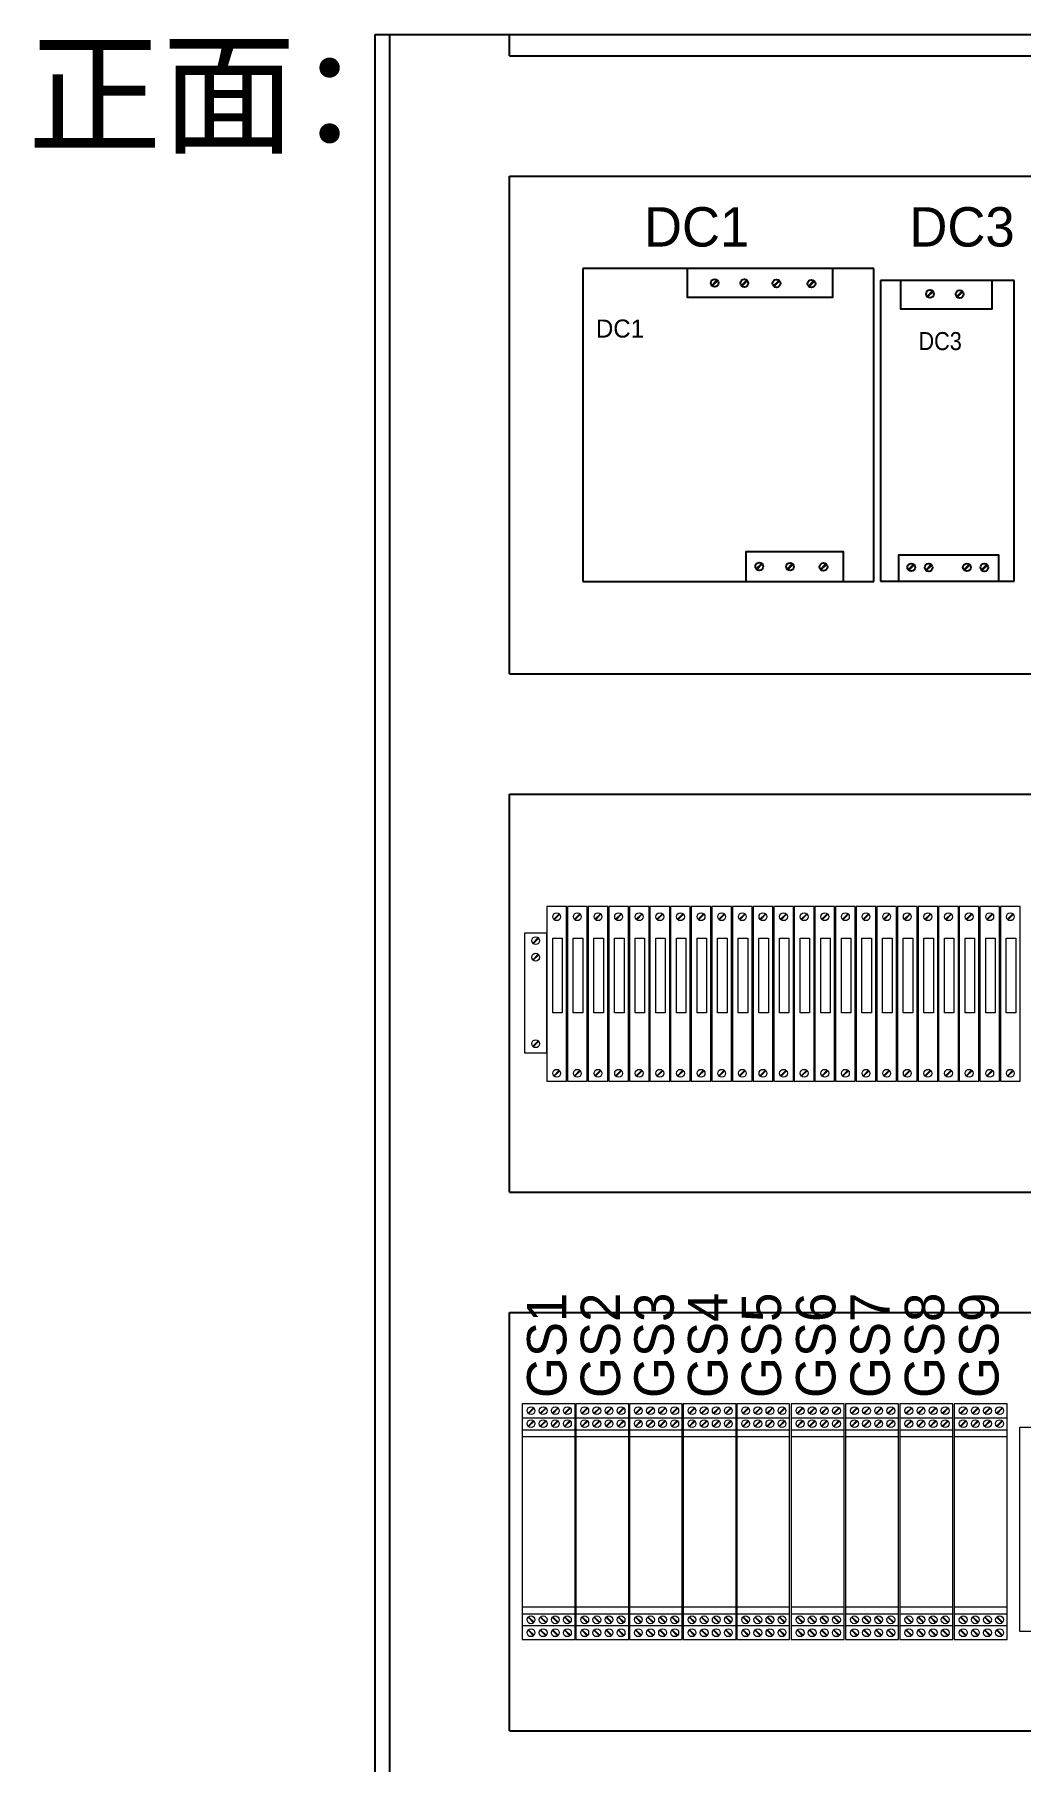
# Model space of a CAD drawing. Header units: millimetres. Extents: x 32626 to 72822, y 60047 to 123188.
# Drawn here: x 52111 to 52521, y 61824 to 62541 of the extents above; entities that cross this region are included whole.
import ezdxf

# ---------------------------------------------------------------- set-up
doc = ezdxf.new("R2010")
doc.units = ezdxf.units.MM
doc.header["$LTSCALE"] = 10
doc.layers.add('1轮廓实线层', color=7, linetype='Continuous')
doc.layers.add('6文字层', color=3, linetype='Continuous')
doc.styles.add('样式 1', font='SIMYOU.TTF', dxfattribs={"width": 0.9, "height": 12})

msp = doc.modelspace()

# ---------------------------------------------------------------- linework, layer by layer
for p, q in [((52308.34, 62532.44), (52896.84, 62532.44)), ((52308.34, 62482.44), (52896.84, 62482.44)), ((52308.34, 62275.7), (52896.84, 62275.7)), ((52308.34, 62225.7), (52896.84, 62225.7)), ((52308.34, 62060.3), (52896.84, 62060.3)), ((52308.34, 62010.3), (52896.84, 62010.3)), ((52308.34, 61836.43), (52896.84, 61836.43))]:
    msp.add_line(p, q)
at = {"layer": '1轮廓实线层'}
for p, q in [((52252.4, 62541.26), (52952.4, 62541.26)), ((52252.4, 60641.26), (52252.4, 62541.26)), ((52258.34, 62541.26), (52258.34, 60641.26)), ((52308.34, 62532.44), (52308.34, 62541.26)), ((52308.34, 62275.7), (52308.34, 62482.44)), ((52459.77, 62444.07), (52338.77, 62444.07)), ((52338.77, 62444.07), (52338.77, 62314.07)), ((52392.34, 62437.01), (52394.63, 62439.3)), ((52392.54, 62436.8), (52394.84, 62439.1)), ((52404.64, 62436.9), (52406.94, 62439.2)), ((52404.84, 62436.7), (52407.14, 62439)), ((52418.02, 62436.8), (52420.32, 62439.1)), ((52418.22, 62436.6), (52420.52, 62438.9)), ((52432.54, 62436.7), (52434.84, 62439)), ((52432.75, 62436.5), (52435.04, 62438.8)), ((52459.77, 62314.07), (52459.77, 62444.07)), ((52518.03, 62439.11), (52462.53, 62439.11)), ((52462.53, 62439.11), (52462.53, 62314.11)), ((52518.03, 62314.11), (52518.03, 62439.11)), ((52481.83, 62432.45), (52484.13, 62434.75)), ((52482.04, 62432.25), (52484.33, 62434.55)), ((52494.14, 62432.35), (52496.44, 62434.65)), ((52494.34, 62432.15), (52496.64, 62434.45)), ((52410.85, 62319.23), (52413.15, 62321.52)), ((52411.06, 62319.02), (52413.35, 62321.32)), ((52423.64, 62319.12), (52425.94, 62321.42)), ((52423.85, 62318.92), (52426.14, 62321.22)), ((52437.52, 62319.02), (52439.81, 62321.32)), ((52437.72, 62318.82), (52440.02, 62321.12)), ((52474.02, 62318.85), (52476.32, 62321.15)), ((52474.23, 62318.65), (52476.52, 62320.95)), ((52481.27, 62318.75), (52483.57, 62321.05)), ((52481.47, 62318.55), (52483.77, 62320.85)), ((52497.15, 62318.85), (52499.45, 62321.15)), ((52497.35, 62318.65), (52499.65, 62320.95)), ((52504.39, 62318.75), (52506.69, 62321.05)), ((52504.59, 62318.55), (52506.89, 62320.85)), ((52338.77, 62314.07), (52459.77, 62314.07)), ((52462.53, 62314.11), (52518.03, 62314.11)), ((52308.34, 62060.3), (52308.34, 62225.7)), ((52308.34, 61836.43), (52308.34, 62010.3))]:
    msp.add_line(p, q, dxfattribs=at)
at = {"layer": '1轮廓实线层', "lineweight": 13}
for p, q in [((52332.01, 62178.94), (52323.81, 62178.94)), ((52323.81, 62178.94), (52323.81, 62106.44)), ((52326.67, 62173.68), (52328.96, 62175.97)), ((52326.87, 62173.47), (52329.16, 62175.77)), ((52332.01, 62106.44), (52332.01, 62178.94)), ((52340.59, 62178.94), (52332.39, 62178.94)), ((52332.39, 62178.94), (52332.39, 62106.44)), ((52335.24, 62173.68), (52337.53, 62175.97)), ((52335.44, 62173.47), (52337.74, 62175.77)), ((52340.59, 62106.44), (52340.59, 62178.94)), ((52349.16, 62178.94), (52340.96, 62178.94)), ((52340.96, 62178.94), (52340.96, 62106.44)), ((52343.81, 62173.68), (52346.1, 62175.97)), ((52344.01, 62173.47), (52346.31, 62175.77)), ((52349.16, 62106.44), (52349.16, 62178.94)), ((52357.73, 62178.94), (52349.53, 62178.94)), ((52349.53, 62178.94), (52349.53, 62106.44)), ((52352.38, 62173.68), (52354.67, 62175.97)), ((52352.58, 62173.47), (52354.88, 62175.77)), ((52357.73, 62106.44), (52357.73, 62178.94)), ((52366.3, 62178.94), (52358.1, 62178.94)), ((52358.1, 62178.94), (52358.1, 62106.44)), ((52360.95, 62173.68), (52363.25, 62175.97)), ((52361.15, 62173.47), (52363.45, 62175.77)), ((52366.3, 62106.44), (52366.3, 62178.94)), ((52374.87, 62178.94), (52366.67, 62178.94)), ((52366.67, 62178.94), (52366.67, 62106.44)), ((52369.52, 62173.68), (52371.82, 62175.97)), ((52369.72, 62173.47), (52372.02, 62175.77)), ((52374.87, 62106.44), (52374.87, 62178.94)), ((52383.44, 62178.94), (52375.24, 62178.94)), ((52375.24, 62178.94), (52375.24, 62106.44)), ((52378.09, 62173.68), (52380.39, 62175.97)), ((52378.29, 62173.47), (52380.59, 62175.77)), ((52383.44, 62106.44), (52383.44, 62178.94)), ((52392.01, 62178.94), (52383.81, 62178.94)), ((52383.81, 62178.94), (52383.81, 62106.44)), ((52386.66, 62173.68), (52388.96, 62175.97)), ((52386.86, 62173.47), (52389.16, 62175.77)), ((52392.01, 62106.44), (52392.01, 62178.94)), ((52400.58, 62178.94), (52392.38, 62178.94)), ((52392.38, 62178.94), (52392.38, 62106.44)), ((52395.23, 62173.68), (52397.53, 62175.97)), ((52395.43, 62173.47), (52397.73, 62175.77)), ((52400.58, 62106.44), (52400.58, 62178.94)), ((52409.15, 62178.94), (52400.95, 62178.94)), ((52400.95, 62178.94), (52400.95, 62106.44)), ((52403.8, 62173.68), (52406.1, 62175.97)), ((52404, 62173.47), (52406.3, 62175.77)), ((52409.15, 62106.44), (52409.15, 62178.94)), ((52417.72, 62178.94), (52409.52, 62178.94)), ((52409.52, 62178.94), (52409.52, 62106.44)), ((52412.37, 62173.68), (52414.67, 62175.97)), ((52412.57, 62173.47), (52414.87, 62175.77)), ((52417.72, 62106.44), (52417.72, 62178.94)), ((52426.29, 62178.94), (52418.09, 62178.94)), ((52418.09, 62178.94), (52418.09, 62106.44)), ((52420.94, 62173.68), (52423.24, 62175.97)), ((52421.14, 62173.47), (52423.44, 62175.77)), ((52426.29, 62106.44), (52426.29, 62178.94)), ((52434.86, 62178.94), (52426.66, 62178.94)), ((52426.66, 62178.94), (52426.66, 62106.44)), ((52429.51, 62173.68), (52431.81, 62175.97)), ((52429.71, 62173.47), (52432.01, 62175.77)), ((52434.86, 62106.44), (52434.86, 62178.94)), ((52443.43, 62178.94), (52435.23, 62178.94)), ((52435.23, 62178.94), (52435.23, 62106.44)), ((52438.08, 62173.68), (52440.38, 62175.97)), ((52438.28, 62173.47), (52440.58, 62175.77)), ((52443.43, 62106.44), (52443.43, 62178.94)), ((52452, 62178.94), (52443.8, 62178.94)), ((52443.8, 62178.94), (52443.8, 62106.44)), ((52446.65, 62173.68), (52448.95, 62175.97)), ((52446.85, 62173.47), (52449.15, 62175.77)), ((52452, 62106.44), (52452, 62178.94)), ((52460.57, 62178.94), (52452.37, 62178.94)), ((52452.37, 62178.94), (52452.37, 62106.44)), ((52455.22, 62173.68), (52457.52, 62175.97)), ((52455.42, 62173.47), (52457.72, 62175.77)), ((52460.57, 62106.44), (52460.57, 62178.94)), ((52469.14, 62178.94), (52460.94, 62178.94)), ((52460.94, 62178.94), (52460.94, 62106.44)), ((52463.79, 62173.68), (52466.09, 62175.97)), ((52463.99, 62173.47), (52466.29, 62175.77)), ((52469.14, 62106.44), (52469.14, 62178.94)), ((52477.71, 62178.94), (52469.51, 62178.94)), ((52469.51, 62178.94), (52469.51, 62106.44)), ((52472.36, 62173.68), (52474.66, 62175.97)), ((52472.56, 62173.47), (52474.86, 62175.77)), ((52477.71, 62106.44), (52477.71, 62178.94)), ((52486.28, 62178.94), (52478.08, 62178.94)), ((52478.08, 62178.94), (52478.08, 62106.44)), ((52480.93, 62173.68), (52483.23, 62175.97)), ((52481.13, 62173.47), (52483.43, 62175.77)), ((52486.28, 62106.44), (52486.28, 62178.94)), ((52494.85, 62178.94), (52486.65, 62178.94)), ((52486.65, 62178.94), (52486.65, 62106.44)), ((52489.5, 62173.68), (52491.8, 62175.97)), ((52489.71, 62173.47), (52492, 62175.77)), ((52494.85, 62106.44), (52494.85, 62178.94)), ((52503.42, 62178.94), (52495.22, 62178.94)), ((52495.22, 62178.94), (52495.22, 62106.44)), ((52498.07, 62173.68), (52500.37, 62175.97)), ((52498.28, 62173.47), (52500.57, 62175.77)), ((52503.42, 62106.44), (52503.42, 62178.94)), ((52511.99, 62178.94), (52503.79, 62178.94)), ((52503.79, 62178.94), (52503.79, 62106.44)), ((52506.64, 62173.68), (52508.94, 62175.97)), ((52506.85, 62173.47), (52509.14, 62175.77)), ((52511.99, 62106.44), (52511.99, 62178.94)), ((52520.56, 62178.94), (52512.36, 62178.94)), ((52512.36, 62178.94), (52512.36, 62106.44)), ((52515.21, 62173.68), (52517.51, 62175.97)), ((52515.42, 62173.47), (52517.71, 62175.77)), ((52520.56, 62106.44), (52520.56, 62178.94)), ((52314.68, 62168), (52323.68, 62168)), ((52314.68, 62118), (52314.68, 62168)), ((52317.93, 62163.73), (52320.23, 62166.03)), ((52318.13, 62163.53), (52320.43, 62165.83)), ((52323.68, 62168), (52323.68, 62118)), ((52317.93, 62156.86), (52320.23, 62159.16)), ((52318.13, 62156.66), (52320.43, 62158.96)), ((52317.93, 62120.91), (52320.23, 62123.21)), ((52318.13, 62120.71), (52320.43, 62123.01)), ((52323.68, 62118), (52314.68, 62118)), ((52326.67, 62108.63), (52328.96, 62110.93)), ((52326.87, 62108.43), (52329.16, 62110.73)), ((52335.24, 62108.63), (52337.53, 62110.93)), ((52335.44, 62108.43), (52337.74, 62110.73)), ((52343.81, 62108.63), (52346.1, 62110.93)), ((52344.01, 62108.43), (52346.31, 62110.73)), ((52352.38, 62108.63), (52354.67, 62110.93)), ((52352.58, 62108.43), (52354.88, 62110.73)), ((52360.95, 62108.63), (52363.25, 62110.93)), ((52361.15, 62108.43), (52363.45, 62110.73)), ((52369.52, 62108.63), (52371.82, 62110.93)), ((52369.72, 62108.43), (52372.02, 62110.73)), ((52378.09, 62108.63), (52380.39, 62110.93)), ((52378.29, 62108.43), (52380.59, 62110.73)), ((52386.66, 62108.63), (52388.96, 62110.93)), ((52386.86, 62108.43), (52389.16, 62110.73)), ((52395.23, 62108.63), (52397.53, 62110.93)), ((52395.43, 62108.43), (52397.73, 62110.73)), ((52403.8, 62108.63), (52406.1, 62110.93)), ((52404, 62108.43), (52406.3, 62110.73)), ((52412.37, 62108.63), (52414.67, 62110.93)), ((52412.57, 62108.43), (52414.87, 62110.73)), ((52420.94, 62108.63), (52423.24, 62110.93)), ((52421.14, 62108.43), (52423.44, 62110.73)), ((52429.51, 62108.63), (52431.81, 62110.93)), ((52429.71, 62108.43), (52432.01, 62110.73)), ((52438.08, 62108.63), (52440.38, 62110.93)), ((52438.28, 62108.43), (52440.58, 62110.73)), ((52446.65, 62108.63), (52448.95, 62110.93)), ((52446.85, 62108.43), (52449.15, 62110.73)), ((52455.22, 62108.63), (52457.52, 62110.93)), ((52455.42, 62108.43), (52457.72, 62110.73)), ((52463.79, 62108.63), (52466.09, 62110.93)), ((52463.99, 62108.43), (52466.29, 62110.73)), ((52472.36, 62108.63), (52474.66, 62110.93)), ((52472.56, 62108.43), (52474.86, 62110.73)), ((52480.93, 62108.63), (52483.23, 62110.93)), ((52481.13, 62108.43), (52483.43, 62110.73)), ((52489.5, 62108.63), (52491.8, 62110.93)), ((52489.71, 62108.43), (52492, 62110.73)), ((52498.07, 62108.63), (52500.37, 62110.93)), ((52498.28, 62108.43), (52500.57, 62110.73)), ((52506.64, 62108.63), (52508.94, 62110.93)), ((52506.85, 62108.43), (52509.14, 62110.73)), ((52515.21, 62108.63), (52517.51, 62110.93)), ((52515.42, 62108.43), (52517.71, 62110.73)), ((52323.81, 62106.44), (52332.01, 62106.44)), ((52332.39, 62106.44), (52340.59, 62106.44)), ((52340.96, 62106.44), (52349.16, 62106.44)), ((52349.53, 62106.44), (52357.73, 62106.44)), ((52358.1, 62106.44), (52366.3, 62106.44)), ((52366.67, 62106.44), (52374.87, 62106.44)), ((52375.24, 62106.44), (52383.44, 62106.44)), ((52383.81, 62106.44), (52392.01, 62106.44)), ((52392.38, 62106.44), (52400.58, 62106.44)), ((52400.95, 62106.44), (52409.15, 62106.44)), ((52409.52, 62106.44), (52417.72, 62106.44)), ((52418.09, 62106.44), (52426.29, 62106.44)), ((52426.66, 62106.44), (52434.86, 62106.44)), ((52435.23, 62106.44), (52443.43, 62106.44)), ((52443.8, 62106.44), (52452, 62106.44)), ((52452.37, 62106.44), (52460.57, 62106.44)), ((52460.94, 62106.44), (52469.14, 62106.44)), ((52469.51, 62106.44), (52477.71, 62106.44)), ((52478.08, 62106.44), (52486.28, 62106.44)), ((52486.65, 62106.44), (52494.85, 62106.44)), ((52495.22, 62106.44), (52503.42, 62106.44)), ((52503.79, 62106.44), (52511.99, 62106.44)), ((52512.36, 62106.44), (52520.56, 62106.44)), ((52335.52, 61972.36), (52313.52, 61972.36)), ((52313.52, 61972.36), (52313.52, 61874.36)), ((52335.52, 61874.36), (52335.52, 61972.36)), ((52357.82, 61972.36), (52335.82, 61972.36)), ((52335.82, 61972.36), (52335.82, 61874.36)), ((52357.82, 61874.36), (52357.82, 61972.36)), ((52380.12, 61972.36), (52358.12, 61972.36)), ((52358.12, 61972.36), (52358.12, 61874.36)), ((52380.12, 61874.36), (52380.12, 61972.36)), ((52402.43, 61972.36), (52380.43, 61972.36)), ((52380.43, 61972.36), (52380.43, 61874.36)), ((52402.43, 61874.36), (52402.43, 61972.36)), ((52424.73, 61972.36), (52402.73, 61972.36)), ((52402.73, 61972.36), (52402.73, 61874.36)), ((52424.73, 61874.36), (52424.73, 61972.36)), ((52447.33, 61972.36), (52425.33, 61972.36)), ((52425.33, 61972.36), (52425.33, 61874.36)), ((52447.33, 61874.36), (52447.33, 61972.36)), ((52469.94, 61972.36), (52447.94, 61972.36)), ((52447.94, 61972.36), (52447.94, 61874.36)), ((52469.94, 61874.36), (52469.94, 61972.36)), ((52492.54, 61972.36), (52470.54, 61972.36)), ((52470.54, 61972.36), (52470.54, 61874.36)), ((52492.54, 61874.36), (52492.54, 61972.36)), ((52515.15, 61972.36), (52493.15, 61972.36)), ((52493.15, 61972.36), (52493.15, 61874.36)), ((52515.15, 61874.36), (52515.15, 61972.36)), ((52313.52, 61966.55), (52335.52, 61966.55)), ((52315.99, 61968.44), (52318.29, 61970.74)), ((52315.99, 61963.07), (52318.29, 61965.37)), ((52316.19, 61968.24), (52318.49, 61970.54)), ((52316.19, 61962.87), (52318.49, 61965.17)), ((52321.03, 61968.44), (52323.33, 61970.74)), ((52321.03, 61963.07), (52323.33, 61965.37)), ((52321.23, 61968.24), (52323.53, 61970.54)), ((52321.23, 61962.87), (52323.53, 61965.17)), ((52326.07, 61968.44), (52328.37, 61970.74)), ((52326.07, 61963.07), (52328.37, 61965.37)), ((52326.27, 61968.24), (52328.57, 61970.54)), ((52326.27, 61962.87), (52328.57, 61965.17)), ((52331.11, 61968.44), (52333.4, 61970.74)), ((52331.11, 61963.07), (52333.4, 61965.37)), ((52331.31, 61968.24), (52333.61, 61970.54)), ((52331.31, 61962.87), (52333.61, 61965.17)), ((52335.82, 61966.55), (52357.82, 61966.55)), ((52338.3, 61968.44), (52340.59, 61970.74)), ((52338.3, 61963.07), (52340.59, 61965.37)), ((52338.5, 61968.24), (52340.8, 61970.54)), ((52338.5, 61962.87), (52340.8, 61965.17)), ((52343.33, 61968.44), (52345.63, 61970.74)), ((52343.33, 61963.07), (52345.63, 61965.37)), ((52343.53, 61968.24), (52345.83, 61970.54)), ((52343.53, 61962.87), (52345.83, 61965.17)), ((52348.37, 61968.44), (52350.67, 61970.74)), ((52348.37, 61963.07), (52350.67, 61965.37)), ((52348.57, 61968.24), (52350.87, 61970.54)), ((52348.57, 61962.87), (52350.87, 61965.17)), ((52353.41, 61968.44), (52355.71, 61970.74)), ((52353.41, 61963.07), (52355.71, 61965.37)), ((52353.61, 61968.24), (52355.91, 61970.54)), ((52353.61, 61962.87), (52355.91, 61965.17)), ((52358.12, 61966.55), (52380.12, 61966.55)), ((52360.6, 61968.44), (52362.9, 61970.74)), ((52360.6, 61963.07), (52362.9, 61965.37)), ((52360.8, 61968.24), (52363.1, 61970.54)), ((52360.8, 61962.87), (52363.1, 61965.17)), ((52365.64, 61968.44), (52367.93, 61970.74)), ((52365.64, 61963.07), (52367.93, 61965.37)), ((52365.84, 61968.24), (52368.14, 61970.54)), ((52365.84, 61962.87), (52368.14, 61965.17)), ((52370.67, 61968.44), (52372.97, 61970.74)), ((52370.67, 61963.07), (52372.97, 61965.37)), ((52370.87, 61968.24), (52373.17, 61970.54)), ((52370.87, 61962.87), (52373.17, 61965.17)), ((52375.71, 61968.44), (52378.01, 61970.74)), ((52375.71, 61963.07), (52378.01, 61965.37)), ((52375.91, 61968.24), (52378.21, 61970.54)), ((52375.91, 61962.87), (52378.21, 61965.17)), ((52380.43, 61966.55), (52402.43, 61966.55)), ((52382.9, 61968.44), (52385.2, 61970.74)), ((52382.9, 61963.07), (52385.2, 61965.37)), ((52383.1, 61968.24), (52385.4, 61970.54)), ((52383.1, 61962.87), (52385.4, 61965.17)), ((52387.94, 61968.44), (52390.24, 61970.74)), ((52387.94, 61963.07), (52390.24, 61965.37)), ((52388.14, 61968.24), (52390.44, 61970.54)), ((52388.14, 61962.87), (52390.44, 61965.17)), ((52392.98, 61968.44), (52395.27, 61970.74)), ((52392.98, 61963.07), (52395.27, 61965.37)), ((52393.18, 61968.24), (52395.47, 61970.54)), ((52393.18, 61962.87), (52395.47, 61965.17)), ((52398.01, 61968.44), (52400.31, 61970.74)), ((52398.01, 61963.07), (52400.31, 61965.37)), ((52398.21, 61968.24), (52400.51, 61970.54)), ((52398.21, 61962.87), (52400.51, 61965.17)), ((52402.73, 61966.55), (52424.73, 61966.55)), ((52405.2, 61968.44), (52407.5, 61970.74)), ((52405.2, 61963.07), (52407.5, 61965.37)), ((52405.4, 61968.24), (52407.7, 61970.54)), ((52405.4, 61962.87), (52407.7, 61965.17)), ((52410.24, 61968.44), (52412.54, 61970.74)), ((52410.24, 61963.07), (52412.54, 61965.37)), ((52410.44, 61968.24), (52412.74, 61970.54)), ((52410.44, 61962.87), (52412.74, 61965.17)), ((52415.28, 61968.44), (52417.58, 61970.74)), ((52415.28, 61963.07), (52417.58, 61965.37)), ((52415.48, 61968.24), (52417.78, 61970.54)), ((52415.48, 61962.87), (52417.78, 61965.17)), ((52420.31, 61968.44), (52422.61, 61970.74)), ((52420.31, 61963.07), (52422.61, 61965.37)), ((52420.52, 61968.24), (52422.81, 61970.54)), ((52420.52, 61962.87), (52422.81, 61965.17)), ((52425.33, 61966.55), (52447.33, 61966.55)), ((52427.81, 61968.44), (52430.11, 61970.74)), ((52427.81, 61963.07), (52430.11, 61965.37)), ((52428.01, 61968.24), (52430.31, 61970.54)), ((52428.01, 61962.87), (52430.31, 61965.17)), ((52432.84, 61968.44), (52435.14, 61970.74)), ((52432.84, 61963.07), (52435.14, 61965.37)), ((52433.05, 61968.24), (52435.34, 61970.54)), ((52433.05, 61962.87), (52435.34, 61965.17)), ((52437.88, 61968.44), (52440.18, 61970.74)), ((52437.88, 61963.07), (52440.18, 61965.37)), ((52438.08, 61968.24), (52440.38, 61970.54)), ((52438.08, 61962.87), (52440.38, 61965.17)), ((52442.92, 61968.44), (52445.22, 61970.74)), ((52442.92, 61963.07), (52445.22, 61965.37)), ((52443.12, 61968.24), (52445.42, 61970.54)), ((52443.12, 61962.87), (52445.42, 61965.17)), ((52447.94, 61966.55), (52469.94, 61966.55)), ((52450.41, 61968.44), (52452.71, 61970.74)), ((52450.41, 61963.07), (52452.71, 61965.37)), ((52450.61, 61968.24), (52452.91, 61970.54)), ((52450.61, 61962.87), (52452.91, 61965.17)), ((52455.45, 61968.44), (52457.75, 61970.74)), ((52455.45, 61963.07), (52457.75, 61965.37)), ((52455.65, 61968.24), (52457.95, 61970.54)), ((52455.65, 61962.87), (52457.95, 61965.17)), ((52460.49, 61968.44), (52462.79, 61970.74)), ((52460.49, 61963.07), (52462.79, 61965.37)), ((52460.69, 61968.24), (52462.99, 61970.54)), ((52460.69, 61962.87), (52462.99, 61965.17)), ((52465.52, 61968.44), (52467.82, 61970.74)), ((52465.52, 61963.07), (52467.82, 61965.37)), ((52465.73, 61968.24), (52468.02, 61970.54)), ((52465.73, 61962.87), (52468.02, 61965.17)), ((52470.54, 61966.55), (52492.54, 61966.55)), ((52473.02, 61968.44), (52475.32, 61970.74)), ((52473.02, 61963.07), (52475.32, 61965.37)), ((52473.22, 61968.24), (52475.52, 61970.54)), ((52473.22, 61962.87), (52475.52, 61965.17)), ((52478.05, 61968.44), (52480.35, 61970.74)), ((52478.05, 61963.07), (52480.35, 61965.37)), ((52478.26, 61968.24), (52480.55, 61970.54)), ((52478.26, 61962.87), (52480.55, 61965.17)), ((52483.09, 61968.44), (52485.39, 61970.74)), ((52483.09, 61963.07), (52485.39, 61965.37)), ((52483.29, 61968.24), (52485.59, 61970.54)), ((52483.29, 61962.87), (52485.59, 61965.17)), ((52488.13, 61968.44), (52490.43, 61970.74)), ((52488.13, 61963.07), (52490.43, 61965.37)), ((52488.33, 61968.24), (52490.63, 61970.54)), ((52488.33, 61962.87), (52490.63, 61965.17)), ((52493.15, 61966.55), (52515.15, 61966.55)), ((52495.62, 61968.44), (52497.92, 61970.74)), ((52495.62, 61963.07), (52497.92, 61965.37)), ((52495.82, 61968.24), (52498.12, 61970.54)), ((52495.82, 61962.87), (52498.12, 61965.17)), ((52500.66, 61968.44), (52502.96, 61970.74)), ((52500.66, 61963.07), (52502.96, 61965.37)), ((52500.86, 61968.24), (52503.16, 61970.54)), ((52500.86, 61962.87), (52503.16, 61965.17)), ((52505.7, 61968.44), (52507.99, 61970.74)), ((52505.7, 61963.07), (52507.99, 61965.37)), ((52505.9, 61968.24), (52508.2, 61970.54)), ((52505.9, 61962.87), (52508.2, 61965.17)), ((52510.73, 61968.44), (52513.03, 61970.74)), ((52510.73, 61963.07), (52513.03, 61965.37)), ((52510.93, 61968.24), (52513.23, 61970.54)), ((52510.93, 61962.87), (52513.23, 61965.17)), ((52313.52, 61961.6), (52335.52, 61961.6)), ((52313.52, 61958.73), (52335.52, 61958.73)), ((52335.82, 61961.6), (52357.82, 61961.6)), ((52335.82, 61958.73), (52357.82, 61958.73)), ((52358.12, 61961.6), (52380.12, 61961.6)), ((52358.12, 61958.73), (52380.12, 61958.73)), ((52380.43, 61961.6), (52402.43, 61961.6)), ((52380.43, 61958.73), (52402.43, 61958.73)), ((52402.73, 61961.6), (52424.73, 61961.6)), ((52402.73, 61958.73), (52424.73, 61958.73)), ((52425.33, 61961.6), (52447.33, 61961.6)), ((52425.33, 61958.73), (52447.33, 61958.73)), ((52447.94, 61961.6), (52469.94, 61961.6)), ((52447.94, 61958.73), (52469.94, 61958.73)), ((52470.54, 61961.6), (52492.54, 61961.6)), ((52470.54, 61958.73), (52492.54, 61958.73)), ((52493.15, 61961.6), (52515.15, 61961.6)), ((52493.15, 61958.73), (52515.15, 61958.73)), ((52520.43, 61962.7), (52566.43, 61962.7)), ((52520.43, 61927.7), (52520.43, 61962.7)), ((52520.43, 61877.7), (52520.43, 61927.7)), ((52313.52, 61888), (52335.52, 61888)), ((52335.82, 61888), (52357.82, 61888)), ((52358.12, 61888), (52380.12, 61888)), ((52380.43, 61888), (52402.43, 61888)), ((52402.73, 61888), (52424.73, 61888)), ((52425.33, 61888), (52447.33, 61888)), ((52447.94, 61888), (52469.94, 61888)), ((52470.54, 61888), (52492.54, 61888)), ((52493.15, 61888), (52515.15, 61888)), ((52313.52, 61885.13), (52335.52, 61885.13)), ((52313.52, 61880.18), (52335.52, 61880.18)), ((52315.99, 61883.66), (52318.29, 61881.36)), ((52315.99, 61878.29), (52318.29, 61875.99)), ((52316.19, 61883.86), (52318.49, 61881.56)), ((52316.19, 61878.49), (52318.49, 61876.19)), ((52321.03, 61883.66), (52323.33, 61881.36)), ((52321.03, 61878.29), (52323.33, 61875.99)), ((52321.23, 61883.86), (52323.53, 61881.56)), ((52321.23, 61878.49), (52323.53, 61876.19)), ((52326.07, 61883.66), (52328.37, 61881.36)), ((52326.07, 61878.29), (52328.37, 61875.99)), ((52326.27, 61883.86), (52328.57, 61881.56)), ((52326.27, 61878.49), (52328.57, 61876.19)), ((52331.11, 61883.66), (52333.4, 61881.36)), ((52331.11, 61878.29), (52333.4, 61875.99)), ((52331.31, 61883.86), (52333.61, 61881.56)), ((52331.31, 61878.49), (52333.61, 61876.19)), ((52335.82, 61885.13), (52357.82, 61885.13)), ((52335.82, 61880.18), (52357.82, 61880.18)), ((52338.3, 61883.66), (52340.59, 61881.36)), ((52338.3, 61878.29), (52340.59, 61875.99)), ((52338.5, 61883.86), (52340.8, 61881.56)), ((52338.5, 61878.49), (52340.8, 61876.19)), ((52343.33, 61883.66), (52345.63, 61881.36)), ((52343.33, 61878.29), (52345.63, 61875.99)), ((52343.53, 61883.86), (52345.83, 61881.56)), ((52343.53, 61878.49), (52345.83, 61876.19)), ((52348.37, 61883.66), (52350.67, 61881.36)), ((52348.37, 61878.29), (52350.67, 61875.99)), ((52348.57, 61883.86), (52350.87, 61881.56)), ((52348.57, 61878.49), (52350.87, 61876.19)), ((52353.41, 61883.66), (52355.71, 61881.36)), ((52353.41, 61878.29), (52355.71, 61875.99)), ((52353.61, 61883.86), (52355.91, 61881.56)), ((52353.61, 61878.49), (52355.91, 61876.19)), ((52358.12, 61885.13), (52380.12, 61885.13)), ((52358.12, 61880.18), (52380.12, 61880.18)), ((52360.6, 61883.66), (52362.9, 61881.36)), ((52360.6, 61878.29), (52362.9, 61875.99)), ((52360.8, 61883.86), (52363.1, 61881.56)), ((52360.8, 61878.49), (52363.1, 61876.19)), ((52365.64, 61883.66), (52367.93, 61881.36)), ((52365.64, 61878.29), (52367.93, 61875.99)), ((52365.84, 61883.86), (52368.14, 61881.56)), ((52365.84, 61878.49), (52368.14, 61876.19)), ((52370.67, 61883.66), (52372.97, 61881.36)), ((52370.67, 61878.29), (52372.97, 61875.99)), ((52370.87, 61883.86), (52373.17, 61881.56)), ((52370.87, 61878.49), (52373.17, 61876.19)), ((52375.71, 61883.66), (52378.01, 61881.36)), ((52375.71, 61878.29), (52378.01, 61875.99)), ((52375.91, 61883.86), (52378.21, 61881.56)), ((52375.91, 61878.49), (52378.21, 61876.19)), ((52380.43, 61885.13), (52402.43, 61885.13)), ((52380.43, 61880.18), (52402.43, 61880.18)), ((52382.9, 61883.66), (52385.2, 61881.36)), ((52382.9, 61878.29), (52385.2, 61875.99)), ((52383.1, 61883.86), (52385.4, 61881.56)), ((52383.1, 61878.49), (52385.4, 61876.19)), ((52387.94, 61883.66), (52390.24, 61881.36)), ((52387.94, 61878.29), (52390.24, 61875.99)), ((52388.14, 61883.86), (52390.44, 61881.56)), ((52388.14, 61878.49), (52390.44, 61876.19)), ((52392.98, 61883.66), (52395.27, 61881.36)), ((52392.98, 61878.29), (52395.27, 61875.99)), ((52393.18, 61883.86), (52395.47, 61881.56)), ((52393.18, 61878.49), (52395.47, 61876.19)), ((52398.01, 61883.66), (52400.31, 61881.36)), ((52398.01, 61878.29), (52400.31, 61875.99)), ((52398.21, 61883.86), (52400.51, 61881.56)), ((52398.21, 61878.49), (52400.51, 61876.19)), ((52402.73, 61885.13), (52424.73, 61885.13)), ((52402.73, 61880.18), (52424.73, 61880.18)), ((52405.2, 61883.66), (52407.5, 61881.36)), ((52405.2, 61878.29), (52407.5, 61875.99)), ((52405.4, 61883.86), (52407.7, 61881.56)), ((52405.4, 61878.49), (52407.7, 61876.19)), ((52410.24, 61883.66), (52412.54, 61881.36)), ((52410.24, 61878.29), (52412.54, 61875.99)), ((52410.44, 61883.86), (52412.74, 61881.56)), ((52410.44, 61878.49), (52412.74, 61876.19)), ((52415.28, 61883.66), (52417.58, 61881.36)), ((52415.28, 61878.29), (52417.58, 61875.99)), ((52415.48, 61883.86), (52417.78, 61881.56)), ((52415.48, 61878.49), (52417.78, 61876.19)), ((52420.31, 61883.66), (52422.61, 61881.36)), ((52420.31, 61878.29), (52422.61, 61875.99)), ((52420.52, 61883.86), (52422.81, 61881.56)), ((52420.52, 61878.49), (52422.81, 61876.19)), ((52425.33, 61885.13), (52447.33, 61885.13)), ((52425.33, 61880.18), (52447.33, 61880.18)), ((52427.81, 61883.66), (52430.11, 61881.36)), ((52427.81, 61878.29), (52430.11, 61875.99)), ((52428.01, 61883.86), (52430.31, 61881.56)), ((52428.01, 61878.49), (52430.31, 61876.19)), ((52432.84, 61883.66), (52435.14, 61881.36)), ((52432.84, 61878.29), (52435.14, 61875.99)), ((52433.05, 61883.86), (52435.34, 61881.56)), ((52433.05, 61878.49), (52435.34, 61876.19)), ((52437.88, 61883.66), (52440.18, 61881.36)), ((52437.88, 61878.29), (52440.18, 61875.99)), ((52438.08, 61883.86), (52440.38, 61881.56)), ((52438.08, 61878.49), (52440.38, 61876.19)), ((52442.92, 61883.66), (52445.22, 61881.36)), ((52442.92, 61878.29), (52445.22, 61875.99)), ((52443.12, 61883.86), (52445.42, 61881.56)), ((52443.12, 61878.49), (52445.42, 61876.19)), ((52447.94, 61885.13), (52469.94, 61885.13)), ((52447.94, 61880.18), (52469.94, 61880.18)), ((52450.41, 61883.66), (52452.71, 61881.36)), ((52450.41, 61878.29), (52452.71, 61875.99)), ((52450.61, 61883.86), (52452.91, 61881.56)), ((52450.61, 61878.49), (52452.91, 61876.19)), ((52455.45, 61883.66), (52457.75, 61881.36)), ((52455.45, 61878.29), (52457.75, 61875.99)), ((52455.65, 61883.86), (52457.95, 61881.56)), ((52455.65, 61878.49), (52457.95, 61876.19)), ((52460.49, 61883.66), (52462.79, 61881.36)), ((52460.49, 61878.29), (52462.79, 61875.99)), ((52460.69, 61883.86), (52462.99, 61881.56)), ((52460.69, 61878.49), (52462.99, 61876.19)), ((52465.52, 61883.66), (52467.82, 61881.36)), ((52465.52, 61878.29), (52467.82, 61875.99)), ((52465.73, 61883.86), (52468.02, 61881.56)), ((52465.73, 61878.49), (52468.02, 61876.19)), ((52470.54, 61885.13), (52492.54, 61885.13)), ((52470.54, 61880.18), (52492.54, 61880.18)), ((52473.02, 61883.66), (52475.32, 61881.36)), ((52473.02, 61878.29), (52475.32, 61875.99)), ((52473.22, 61883.86), (52475.52, 61881.56)), ((52473.22, 61878.49), (52475.52, 61876.19)), ((52478.05, 61883.66), (52480.35, 61881.36)), ((52478.05, 61878.29), (52480.35, 61875.99)), ((52478.26, 61883.86), (52480.55, 61881.56)), ((52478.26, 61878.49), (52480.55, 61876.19)), ((52483.09, 61883.66), (52485.39, 61881.36)), ((52483.09, 61878.29), (52485.39, 61875.99)), ((52483.29, 61883.86), (52485.59, 61881.56)), ((52483.29, 61878.49), (52485.59, 61876.19)), ((52488.13, 61883.66), (52490.43, 61881.36)), ((52488.13, 61878.29), (52490.43, 61875.99)), ((52488.33, 61883.86), (52490.63, 61881.56)), ((52488.33, 61878.49), (52490.63, 61876.19)), ((52493.15, 61885.13), (52515.15, 61885.13)), ((52493.15, 61880.18), (52515.15, 61880.18)), ((52495.62, 61883.66), (52497.92, 61881.36)), ((52495.62, 61878.29), (52497.92, 61875.99)), ((52495.82, 61883.86), (52498.12, 61881.56)), ((52495.82, 61878.49), (52498.12, 61876.19)), ((52500.66, 61883.66), (52502.96, 61881.36)), ((52500.66, 61878.29), (52502.96, 61875.99)), ((52500.86, 61883.86), (52503.16, 61881.56)), ((52500.86, 61878.49), (52503.16, 61876.19)), ((52505.7, 61883.66), (52507.99, 61881.36)), ((52505.7, 61878.29), (52507.99, 61875.99)), ((52505.9, 61883.86), (52508.2, 61881.56)), ((52505.9, 61878.49), (52508.2, 61876.19)), ((52510.73, 61883.66), (52513.03, 61881.36)), ((52510.73, 61878.29), (52513.03, 61875.99)), ((52510.93, 61883.86), (52513.23, 61881.56)), ((52510.93, 61878.49), (52513.23, 61876.19)), ((52313.52, 61874.36), (52335.52, 61874.36)), ((52335.82, 61874.36), (52357.82, 61874.36)), ((52358.12, 61874.36), (52380.12, 61874.36)), ((52380.43, 61874.36), (52402.43, 61874.36)), ((52402.73, 61874.36), (52424.73, 61874.36)), ((52425.33, 61874.36), (52447.33, 61874.36)), ((52447.94, 61874.36), (52469.94, 61874.36)), ((52470.54, 61874.36), (52492.54, 61874.36)), ((52493.15, 61874.36), (52515.15, 61874.36)), ((52566.43, 61877.7), (52520.43, 61877.7))]:
    msp.add_line(p, q, dxfattribs=at)
at = {"layer": '1轮廓实线层'}
for points in [[(52442.59, 62444.07), (52442.59, 62432.04), (52382.31, 62432.04), (52382.31, 62444.07)], [(52508.77, 62439.11), (52508.77, 62427.14), (52470.97, 62427.14), (52470.97, 62439.11)], [(52406.64, 62314.07), (52406.64, 62326.48), (52446.92, 62326.48), (52446.92, 62314.07)], [(52470.07, 62314.11), (52470.07, 62325.06), (52511.47, 62325.06), (52511.47, 62314.11)]]:
    msp.add_lwpolyline(points, dxfattribs=at)
at = {"layer": '1轮廓实线层', "lineweight": 13}
for points in [[(52326.23, 62165.79), (52330.18, 62165.79), (52330.18, 62134.84), (52326.23, 62134.84)], [(52334.8, 62165.79), (52338.75, 62165.79), (52338.75, 62134.84), (52334.8, 62134.84)], [(52343.37, 62165.79), (52347.32, 62165.79), (52347.32, 62134.84), (52343.37, 62134.84)], [(52351.94, 62165.79), (52355.89, 62165.79), (52355.89, 62134.84), (52351.94, 62134.84)], [(52360.51, 62165.79), (52364.46, 62165.79), (52364.46, 62134.84), (52360.51, 62134.84)], [(52369.09, 62165.79), (52373.03, 62165.79), (52373.03, 62134.84), (52369.09, 62134.84)], [(52377.66, 62165.79), (52381.6, 62165.79), (52381.6, 62134.84), (52377.66, 62134.84)], [(52386.23, 62165.79), (52390.17, 62165.79), (52390.17, 62134.84), (52386.23, 62134.84)], [(52394.8, 62165.79), (52398.74, 62165.79), (52398.74, 62134.84), (52394.8, 62134.84)], [(52403.37, 62165.79), (52407.31, 62165.79), (52407.31, 62134.84), (52403.37, 62134.84)], [(52411.94, 62165.79), (52415.88, 62165.79), (52415.88, 62134.84), (52411.94, 62134.84)], [(52420.51, 62165.79), (52424.45, 62165.79), (52424.45, 62134.84), (52420.51, 62134.84)], [(52429.08, 62165.79), (52433.02, 62165.79), (52433.02, 62134.84), (52429.08, 62134.84)], [(52437.65, 62165.79), (52441.59, 62165.79), (52441.59, 62134.84), (52437.65, 62134.84)], [(52446.22, 62165.79), (52450.16, 62165.79), (52450.16, 62134.84), (52446.22, 62134.84)], [(52454.79, 62165.79), (52458.73, 62165.79), (52458.73, 62134.84), (52454.79, 62134.84)], [(52463.36, 62165.79), (52467.3, 62165.79), (52467.3, 62134.84), (52463.36, 62134.84)], [(52471.93, 62165.79), (52475.88, 62165.79), (52475.88, 62134.84), (52471.93, 62134.84)], [(52480.5, 62165.79), (52484.45, 62165.79), (52484.45, 62134.84), (52480.5, 62134.84)], [(52489.07, 62165.79), (52493.02, 62165.79), (52493.02, 62134.84), (52489.07, 62134.84)], [(52497.64, 62165.79), (52501.59, 62165.79), (52501.59, 62134.84), (52497.64, 62134.84)], [(52506.21, 62165.79), (52510.16, 62165.79), (52510.16, 62134.84), (52506.21, 62134.84)], [(52514.78, 62165.79), (52518.73, 62165.79), (52518.73, 62134.84), (52514.78, 62134.84)]]:
    msp.add_lwpolyline(points, close=True, dxfattribs=at)
at = {"layer": '1轮廓实线层'}
for centre in [(52393.58, 62438.05), (52405.89, 62437.95), (52419.27, 62437.85), (52433.79, 62437.75), (52483.08, 62433.5), (52495.39, 62433.4), (52412.1, 62320.27), (52424.89, 62320.17), (52438.77, 62320.07), (52475.27, 62319.9), (52482.52, 62319.8), (52498.4, 62319.9), (52505.64, 62319.8)]:
    msp.add_circle(centre, 1.63, dxfattribs=at)
at = {"layer": '1轮廓实线层', "lineweight": 13}
for centre in [(52327.91, 62174.72), (52336.49, 62174.72), (52345.06, 62174.72), (52353.63, 62174.72), (52362.2, 62174.72), (52370.77, 62174.72), (52379.34, 62174.72), (52387.91, 62174.72), (52396.48, 62174.72), (52405.05, 62174.72), (52413.62, 62174.72), (52422.19, 62174.72), (52430.76, 62174.72), (52439.33, 62174.72), (52447.9, 62174.72), (52456.47, 62174.72), (52465.04, 62174.72), (52473.61, 62174.72), (52482.18, 62174.72), (52490.75, 62174.72), (52499.32, 62174.72), (52507.89, 62174.72), (52516.46, 62174.72), (52319.18, 62164.78), (52319.18, 62157.91), (52319.18, 62121.96), (52327.91, 62109.68), (52336.49, 62109.68), (52345.06, 62109.68), (52353.63, 62109.68), (52362.2, 62109.68), (52370.77, 62109.68), (52379.34, 62109.68), (52387.91, 62109.68), (52396.48, 62109.68), (52405.05, 62109.68), (52413.62, 62109.68), (52422.19, 62109.68), (52430.76, 62109.68), (52439.33, 62109.68), (52447.9, 62109.68), (52456.47, 62109.68), (52465.04, 62109.68), (52473.61, 62109.68), (52482.18, 62109.68), (52490.75, 62109.68), (52499.32, 62109.68), (52507.89, 62109.68), (52516.46, 62109.68), (52317.24, 61969.49), (52317.24, 61964.12), (52322.28, 61969.49), (52322.28, 61964.12), (52327.32, 61969.49), (52327.32, 61964.12), (52332.35, 61969.49), (52332.35, 61964.12), (52339.55, 61969.49), (52339.55, 61964.12), (52344.58, 61969.49), (52344.58, 61964.12), (52349.62, 61969.49), (52349.62, 61964.12), (52354.66, 61969.49), (52354.66, 61964.12), (52361.85, 61969.49), (52361.85, 61964.12), (52366.88, 61969.49), (52366.88, 61964.12), (52371.92, 61969.49), (52371.92, 61964.12), (52376.96, 61969.49), (52376.96, 61964.12), (52384.15, 61969.49), (52384.15, 61964.12), (52389.19, 61969.49), (52389.19, 61964.12), (52394.22, 61969.49), (52394.22, 61964.12), (52399.26, 61969.49), (52399.26, 61964.12), (52406.45, 61969.49), (52406.45, 61964.12), (52411.49, 61969.49), (52411.49, 61964.12), (52416.53, 61969.49), (52416.53, 61964.12), (52421.56, 61969.49), (52421.56, 61964.12), (52429.06, 61969.49), (52429.06, 61964.12), (52434.09, 61969.49), (52434.09, 61964.12), (52439.13, 61969.49), (52439.13, 61964.12), (52444.17, 61969.49), (52444.17, 61964.12), (52451.66, 61969.49), (52451.66, 61964.12), (52456.7, 61969.49), (52456.7, 61964.12), (52461.74, 61969.49), (52461.74, 61964.12), (52466.77, 61969.49), (52466.77, 61964.12), (52474.27, 61969.49), (52474.27, 61964.12), (52479.3, 61969.49), (52479.3, 61964.12), (52484.34, 61969.49), (52484.34, 61964.12), (52489.38, 61969.49), (52489.38, 61964.12), (52496.87, 61969.49), (52496.87, 61964.12), (52501.91, 61969.49), (52501.91, 61964.12), (52506.95, 61969.49), (52506.95, 61964.12), (52511.98, 61969.49), (52511.98, 61964.12), (52317.24, 61882.61), (52317.24, 61877.24), (52322.28, 61882.61), (52322.28, 61877.24), (52327.32, 61882.61), (52327.32, 61877.24), (52332.35, 61882.61), (52332.35, 61877.24), (52339.55, 61882.61), (52339.55, 61877.24), (52344.58, 61882.61), (52344.58, 61877.24), (52349.62, 61882.61), (52349.62, 61877.24), (52354.66, 61882.61), (52354.66, 61877.24), (52361.85, 61882.61), (52361.85, 61877.24), (52366.88, 61882.61), (52366.88, 61877.24), (52371.92, 61882.61), (52371.92, 61877.24), (52376.96, 61882.61), (52376.96, 61877.24), (52384.15, 61882.61), (52384.15, 61877.24), (52389.19, 61882.61), (52389.19, 61877.24), (52394.22, 61882.61), (52394.22, 61877.24), (52399.26, 61882.61), (52399.26, 61877.24), (52406.45, 61882.61), (52406.45, 61877.24), (52411.49, 61882.61), (52411.49, 61877.24), (52416.53, 61882.61), (52416.53, 61877.24), (52421.56, 61882.61), (52421.56, 61877.24), (52429.06, 61882.61), (52429.06, 61877.24), (52434.09, 61882.61), (52434.09, 61877.24), (52439.13, 61882.61), (52439.13, 61877.24), (52444.17, 61882.61), (52444.17, 61877.24), (52451.66, 61882.61), (52451.66, 61877.24), (52456.7, 61882.61), (52456.7, 61877.24), (52461.74, 61882.61), (52461.74, 61877.24), (52466.77, 61882.61), (52466.77, 61877.24), (52474.27, 61882.61), (52474.27, 61877.24), (52479.3, 61882.61), (52479.3, 61877.24), (52484.34, 61882.61), (52484.34, 61877.24), (52489.38, 61882.61), (52489.38, 61877.24), (52496.87, 61882.61), (52496.87, 61877.24), (52501.91, 61882.61), (52501.91, 61877.24), (52506.95, 61882.61), (52506.95, 61877.24), (52511.98, 61882.61), (52511.98, 61877.24)]:
    msp.add_circle(centre, 1.63, dxfattribs=at)

# ---------------------------------------------------------------- texts
at = {"layer": '1轮廓实线层', "style": '样式 1'}
msp.add_text('DC1', height=7.489, dxfattribs=at).set_placement((52344.19, 62415.36))
at = {"layer": '1轮廓实线层', "style": '样式 1', "width": 0.9}
msp.add_text('DC3', height=7.489, dxfattribs=at).set_placement((52478.26, 62410.15))
at = {"layer": '6文字层', "style": '样式 1'}
for s, height, p in [('正面：', 40.903, (52107.97, 62496.22)), ('DC1', 16.361, (52364.18, 62453.17)), ('DC3', 16.361, (52474.49, 62453.17))]:
    msp.add_text(s, height=height, dxfattribs=at).set_placement(p)
for s, p in [('GS1', (52331.93, 61974.74)), ('GS2', (52354.23, 61974.74)), ('GS3', (52376.53, 61974.74)), ('GS4', (52398.83, 61974.74)), ('GS5', (52421.14, 61974.74)), ('GS6', (52443.74, 61974.74)), ('GS7', (52466.35, 61974.74)), ('GS8', (52488.95, 61974.74)), ('GS9', (52511.56, 61974.74))]:
    msp.add_text(s, height=16.361, rotation=90, dxfattribs=at).set_placement(p)

doc.saveas('drawing.dxf')
